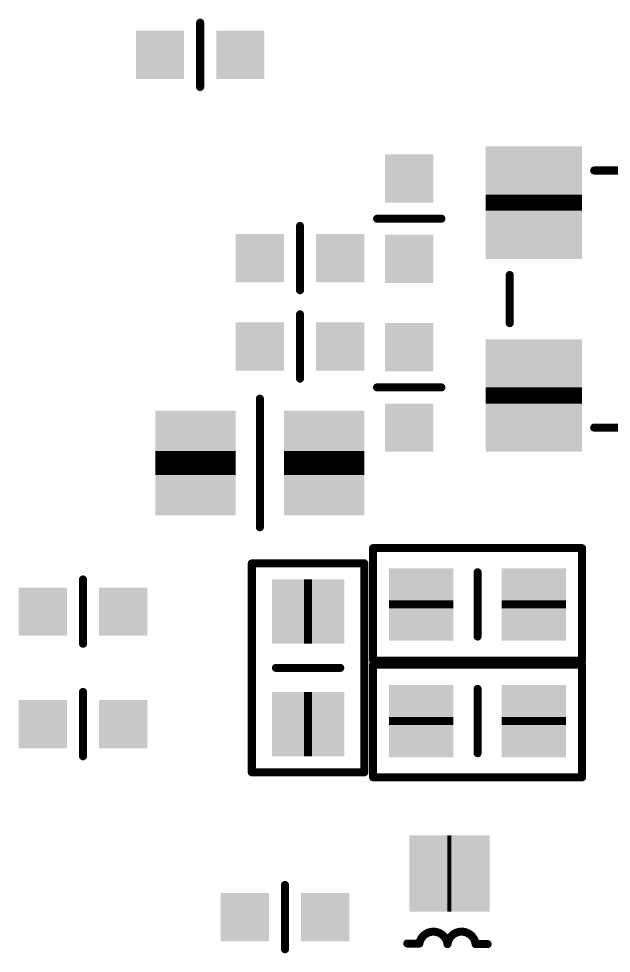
# Model space of a CAD drawing. Extents: x 100 to 205, y 100 to 175.
# Drawn here: x 162.6 to 169.97, y 130.35 to 141.98 of the extents above; entities that cross this region are included whole.
import ezdxf

# ---------------------------------------------------------------- set-up
doc = ezdxf.new("R2010")
doc.units = 0
doc.layers.get('0').update_dxf_attribs({"linetype": 'CONTINUOUS'})
doc.layers.add('MASK-BOTTOM_PHO', color=5, linetype='CONTINUOUS')
doc.layers.add('SILK-BOTTOM_PHO', color=14, linetype='CONTINUOUS')

# ---------------------------------------------------------------- blocks, each defined once
blk = doc.blocks.new('ROUND_1')
at = {"const_width": 0.050038}
blk.add_lwpolyline([(-0.025018, 0, 1), (0.025018, 0, 1)], format="xyb", close=True, dxfattribs=at)
blk = doc.blocks.new('SQUARE_191')
blk.add_solid([(0.299974, 0.299974), (0.299974, -0.299974), (-0.299974, 0.299974), (-0.299974, -0.299974)])
blk = doc.blocks.new('SQUARE_33')
blk.add_solid([(0.499998, 0.499998), (0.499998, -0.499998), (-0.499998, 0.499998), (-0.499998, -0.499998)])
blk = doc.blocks.new('SQUARE_48')
blk.add_solid([(0.599948, 0.599948), (0.599948, -0.599948), (-0.599948, 0.599948), (-0.599948, -0.599948)])
blk = doc.blocks.new('SQUARE_166')
blk.add_solid([(0.47498, 0.47498), (0.47498, -0.47498), (-0.47498, 0.47498), (-0.47498, -0.47498)])
blk = doc.blocks.new('SQUARE_188')
blk.add_solid([(0.40005, 0.40005), (0.40005, -0.40005), (-0.40005, 0.40005), (-0.40005, -0.40005)])

msp = doc.modelspace()

# ---------------------------------------------------------------- linework, layer by layer
at = {"layer": 'MASK-BOTTOM_PHO'}
for points, const_width in [([(169.008806, 139.590018), (169.008806, 139.789916)], 1.199896), ([(169.008806, 137.189972), (169.008806, 137.38987)], 1.199896), ([(164.800026, 136.299956), (164.800026, 136.59993)], 0.999996), ([(166.399972, 136.299956), (166.399972, 136.59993)], 0.999996), ([(167.608758, 134.640066), (167.608758, 134.739888)], 0.8001), ([(169.008806, 134.640066), (169.008806, 134.739888)], 0.8001), ([(166.249858, 134.599934), (166.150036, 134.599934)], 0.8001), ([(167.608758, 133.188456), (167.608758, 133.288278)], 0.8001), ([(169.008806, 133.188456), (169.008806, 133.288278)], 0.8001), ([(166.249858, 133.199886), (166.150036, 133.199886)], 0.8001), ([(167.983916, 131.339844), (167.933878, 131.339844)], 0.94996)]:
    msp.add_lwpolyline(points, dxfattribs=dict(at, const_width=const_width))
at = {"layer": 'SILK-BOTTOM_PHO', "const_width": 0.100076}
for points in [[(164.85743, 141.129004), (164.85743, 141.929104)], [(169.758868, 140.08989), (170.158918, 140.08989)], [(167.858694, 139.489942), (167.058848, 139.489942)], [(166.099998, 139.400026), (166.099998, 138.599926)], [(168.708832, 138.789918), (168.708832, 138.489944)], [(168.708832, 138.489944), (168.708832, 138.18997)], [(166.099998, 138.299952), (166.099998, 137.500106)], [(167.058848, 137.38987), (167.858694, 137.38987)], [(165.600126, 137.249916), (165.600126, 135.64997)], [(169.758868, 136.889998), (170.158918, 136.889998)], [(169.608754, 135.389874), (167.00881, 135.389874)], [(167.00881, 135.389874), (167.00881, 133.989826)], [(169.608754, 133.989826), (169.608754, 135.389874)], [(165.50005, 132.599938), (165.50005, 135.199882)], [(165.50005, 135.199882), (166.900098, 135.199882)], [(166.900098, 135.199882), (166.900098, 132.899912)], [(163.399978, 134.999984), (163.399978, 134.199884)], [(168.308782, 134.2898), (168.308782, 135.0899)], [(167.00881, 133.989826), (167.308784, 133.989826)], [(167.308784, 133.989826), (169.608754, 133.989826)], [(165.800024, 133.89991), (166.59987, 133.89991)], [(169.608754, 133.938264), (167.00881, 133.938264)], [(167.00881, 133.938264), (167.00881, 132.538216)], [(169.608754, 132.538216), (169.608754, 133.938264)], [(163.399978, 133.599936), (163.399978, 132.80009)], [(168.308782, 132.83819), (168.308782, 133.63829)], [(166.900098, 132.899912), (166.900098, 132.599938)], [(166.900098, 132.599938), (165.50005, 132.599938)], [(167.00881, 132.538216), (167.308784, 132.538216)], [(167.308784, 132.538216), (169.608754, 132.538216)], [(165.913054, 131.197604), (165.913054, 130.397504)], [(167.433752, 130.468878), (167.584882, 130.468878)], [(167.933878, 130.46202), (167.934894, 130.468878)], [(168.28389, 130.46202), (168.43375, 130.46202)]]:
    msp.add_lwpolyline(points, dxfattribs=at)
for points in [[(167.88384, 130.56489, 0.6090206), (167.584882, 130.468878)], [(168.233852, 130.56489, 0.6090206), (167.934894, 130.468878)], [(167.933878, 130.461766, 0.1666078), (167.883892, 130.564942)], [(168.28389, 130.461766, 0.1666078), (168.233904, 130.564942)]]:
    msp.add_lwpolyline(points, format="xyb", dxfattribs=at)

# ---------------------------------------------------------------- block references
at = {"layer": 'MASK-BOTTOM_PHO'}
for name, p in [('SQUARE_191', (164.357558, 141.529054)), ('SQUARE_191', (165.357556, 141.529054)), ('SQUARE_191', (167.458898, 139.989814)), ('SQUARE_48', (169.008806, 139.789916)), ('SQUARE_48', (169.008806, 139.590018)), ('SQUARE_191', (165.599872, 138.999976)), ('SQUARE_191', (166.600124, 138.999976)), ('SQUARE_191', (167.458898, 138.989816)), ('SQUARE_191', (165.599872, 137.899902)), ('SQUARE_191', (166.600124, 137.899902)), ('SQUARE_191', (167.458898, 137.889996)), ('SQUARE_48', (169.008806, 137.38987)), ('SQUARE_48', (169.008806, 137.189972)), ('SQUARE_191', (167.458898, 136.889998)), ('SQUARE_33', (164.800026, 136.59993)), ('SQUARE_33', (166.399972, 136.59993)), ('SQUARE_33', (164.800026, 136.299956)), ('SQUARE_33', (166.399972, 136.299956)), ('SQUARE_188', (167.608758, 134.739888)), ('SQUARE_188', (169.008806, 134.739888)), ('SQUARE_188', (166.150036, 134.599934)), ('SQUARE_188', (166.249858, 134.599934)), ('SQUARE_188', (167.608758, 134.640066)), ('SQUARE_188', (169.008806, 134.640066)), ('SQUARE_191', (162.900106, 134.599934)), ('SQUARE_191', (163.900104, 134.599934)), ('SQUARE_188', (167.608758, 133.288278)), ('SQUARE_188', (169.008806, 133.288278)), ('SQUARE_188', (166.150036, 133.199886)), ('SQUARE_188', (166.249858, 133.199886)), ('SQUARE_188', (167.608758, 133.188456)), ('SQUARE_188', (169.008806, 133.188456)), ('SQUARE_191', (162.900106, 133.199886)), ('SQUARE_191', (163.900104, 133.199886)), ('SQUARE_166', (167.933878, 131.339844)), ('SQUARE_166', (167.983916, 131.339844)), ('SQUARE_191', (165.412928, 130.797554)), ('SQUARE_191', (166.412926, 130.797554))]:
    msp.add_blockref(name, p, dxfattribs=at)
at = {"layer": 'SILK-BOTTOM_PHO'}
for p in [(164.85743, 141.929104), (164.85743, 141.129004), (169.758868, 140.08989), (167.058848, 139.489942), (167.858694, 139.489942), (166.099998, 139.400026), (168.708832, 138.789918), (166.099998, 138.599926), (168.708832, 138.489944), (166.099998, 138.299952), (168.708832, 138.18997), (166.099998, 137.500106), (167.058848, 137.38987), (167.858694, 137.38987), (165.600126, 137.249916), (169.758868, 136.889998), (165.600126, 135.64997), (167.00881, 135.389874), (169.608754, 135.389874), (165.50005, 135.199882), (166.900098, 135.199882), (163.399978, 134.999984), (168.308782, 135.0899), (163.399978, 134.199884), (168.308782, 134.2898), (167.00881, 133.989826), (167.00881, 133.989826), (167.308784, 133.989826), (169.608754, 133.989826), (165.800024, 133.89991), (166.59987, 133.89991), (167.00881, 133.938264), (169.608754, 133.938264), (163.399978, 133.599936), (168.308782, 133.63829), (163.399978, 132.80009), (166.900098, 132.899912), (166.900098, 132.899912), (168.308782, 132.83819), (165.50005, 132.599938), (166.900098, 132.599938), (167.00881, 132.538216), (167.00881, 132.538216), (167.308784, 132.538216), (169.608754, 132.538216), (165.913054, 131.197604), (167.433752, 130.468878), (167.584882, 130.468878), (167.584882, 130.468878), (167.88384, 130.56489), (167.883892, 130.564942), (167.933878, 130.46202), (167.933878, 130.461766), (167.934894, 130.468878), (167.934894, 130.468878), (168.233852, 130.56489), (168.233904, 130.564942), (168.28389, 130.46202), (168.28389, 130.461766), (168.43375, 130.46202), (165.913054, 130.397504)]:
    msp.add_blockref('ROUND_1', p, dxfattribs=at)

doc.saveas('drawing.dxf')
